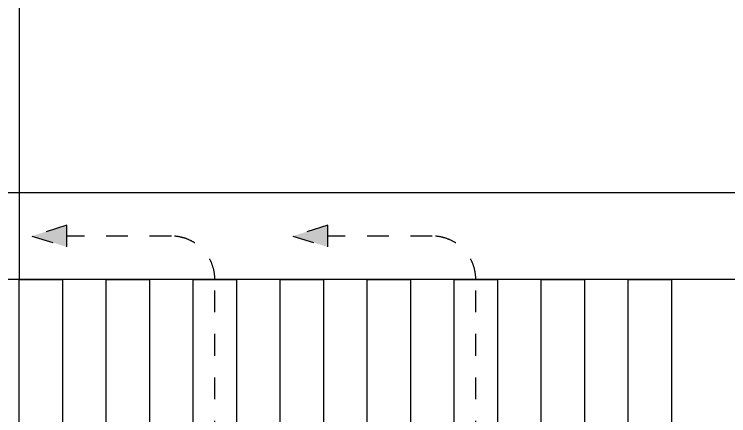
# Model space of a CAD drawing. Header units: millimetres. Extents: x 88028 to 500787, y -530175 to 1035835.
# Drawn here: x 289117 to 294045, y -333089 to -330321 of the extents above; entities that cross this region are included whole.
import ezdxf
from ezdxf.xclip import XClip

# ---------------------------------------------------------------- set-up
doc = ezdxf.new("R2010")
doc.units = ezdxf.units.MM
doc.header["$LTSCALE"] = 150
doc.header["$XCLIPFRAME"] = 0
doc.linetypes.add('D1', pattern=[3, 1, -1, 1])
doc.layers.add('-----00 LV_CABLE', color=2, linetype='Continuous')
doc.layers.add('-----26 Electrical Cable Tray', color=200, linetype='Continuous')

# ---------------------------------------------------------------- blocks, each defined once
blk = doc.blocks.new('22')
at = {"linetype": 'D1'}
h = blk.add_hatch(color=0, dxfattribs=at)
h.dxf.hatch_style = 1
h.paths.add_polyline_path([(0, 0), (-240.6, 75), (-240.6, -75)])
at = {"color": 0, "linetype": 'D1'}
blk.add_lwpolyline([(-240.6, -75), (0, 0), (-240.6, 75)], close=True, dxfattribs=at)
blk = doc.blocks.new('A$C61218776')
at = {"layer": '-----00 LV_CABLE', "linetype": 'D1', "elevation": 0}
for points in [[(65450, -73320.1), (65450, -71595.4, 0.414214), (65150, -71295.4), (64428.8, -71295.4)], [(67250, -73320.1), (67250, -71595.4, 0.414214), (66950, -71295.4), (66228.8, -71295.4)]]:
    blk.add_lwpolyline(points, format="xyb", dxfattribs=at)
at = {"layer": '-----26 Electrical Cable Tray', "elevation": 0}
for points in [[(64100, -71595.4), (63500, -71595.4), (63500, -48717.4), (64100, -48717.4)], [(63500, -70995.4), (93800, -70995.4), (93800, -71595.4), (63500, -71595.4)], [(64400, -71595.4), (64400, -72695.1), (64100, -72695.1), (64100, -71595.4)], [(65000, -71595.4), (65000, -72695.1), (64700, -72695.1), (64700, -71595.4)], [(65600, -71595.4), (65600, -72695.1), (65300, -72695.1), (65300, -71595.4)], [(66200, -71595.4), (66200, -72695.1), (65900, -72695.1), (65900, -71595.4)], [(66800, -71595.4), (66800, -72695.1), (66500, -72695.1), (66500, -71595.4)], [(67400, -71595.4), (67400, -72695.1), (67100, -72695.1), (67100, -71595.4)], [(68000, -71595.4), (68000, -72695.1), (67700, -72695.1), (67700, -71595.4)], [(68600, -71595.4), (68600, -72695.1), (68300, -72695.1), (68300, -71595.4)]]:
    blk.add_lwpolyline(points, close=True, dxfattribs=at)
at = {"layer": '-----00 LV_CABLE', "linetype": 'D1', "rotation": 180}
for p in [(64188.1, -71295.4, 0), (65988.1, -71295.4, 0)]:
    blk.add_blockref('22', p, dxfattribs=at)

msp = doc.modelspace()

# ---------------------------------------------------------------- block references
ref = msp.add_blockref('A$C61218776', (225050, -260555))
XClip(ref).set_block_clipping_path([(31900.0000000001, -88294.983052245), (136900.0000000001, -14294.983052245)])

doc.saveas('drawing.dxf')
